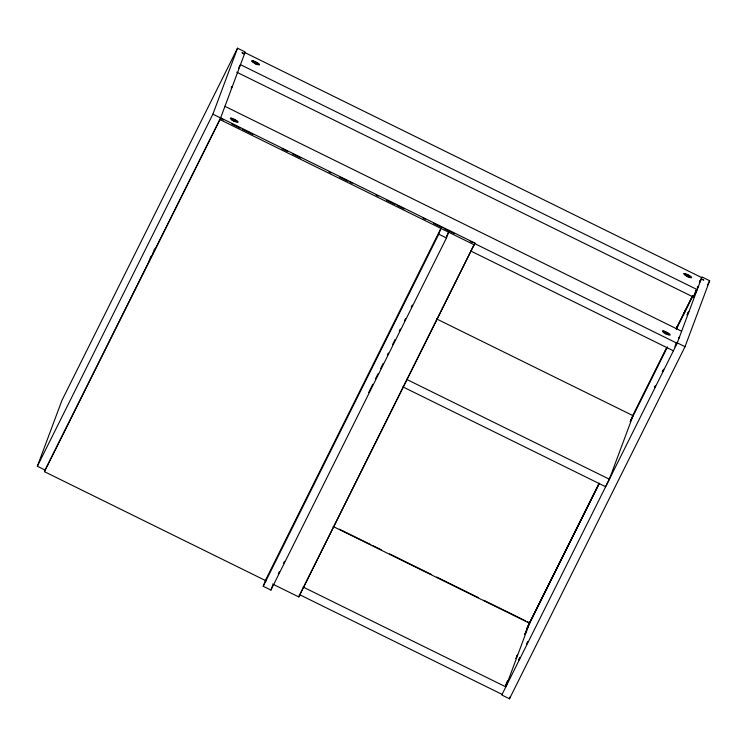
<?xml version="1.0" encoding="UTF-8"?>
<svg xmlns="http://www.w3.org/2000/svg" width="747" height="747" viewBox="0 0 747 747"><rect width="100%" height="100%" fill="white"/><g stroke="black" fill="none" stroke-linecap="round" stroke-linejoin="round"><path stroke-width="1.12" d="M527.812 627.275L527.727 627.48M237.518 48.21L212.895 114.17L220.598 117.961L45.044 470.05L37.35 466.259L61.973 400.299L237.518 48.21L245.212 52.001L219.991 119.585L44.447 471.674L266.287 580.933M44.447 471.674L45.091 469.938M148.868 261.767L150.875 256.38M152.603 254.269L154.62 248.882M263.215 586.274L265.372 580.484L440.917 228.395L438.76 234.175L263.215 586.274L270.909 590.065L446.454 237.966L448.611 232.186L446.538 236.351M270.909 590.065L272.711 585.237M272.571 584.023L298.725 596.909L474.924 243.083L220.636 117.849M298.725 596.909L474.924 243.083M530.351 621.149L505.822 686.885L303.058 587.021M509.482 698.79L685.027 346.701L677.333 342.91L501.788 694.999L509.482 698.79L510.294 696.634M402.838 386.853L605.602 486.717L609.347 479.21L633.054 415.677L436.565 318.904M674.886 346.785L676.007 343.779M236.687 72.151L693.431 297.101L696.045 290.079M685.027 346.701L709.65 280.741L701.956 276.95L677.127 343.293L474.364 243.429M526.205 630.589L526.551 629.917M506.139 685.195L506.513 684.411L506.046 685.475M518.707 659.984L519.968 657.435L518.717 659.993M526.691 643.979L527.952 641.43L527.429 642.56M527.008 629.011L527.531 627.872L526.962 629.105M231.906 86.801L231.962 86.559M526.318 631.271L526.56 630.72L525.449 632.84M507.661 681.264L507.895 680.713L507.53 681.367M697.437 288.099L697.857 287.128L697.324 288.118M506.242 685.046L506.018 685.522M697.595 287.754L697.866 287.128L697.502 287.782M527.606 627.76L527.055 628.881M527.671 627.639L527.037 628.918L527.494 627.891M524.964 633.858L525.01 633.764M697.726 286.428L697.381 287.278L697.866 286.325M696.269 290.266L695.859 291.181L696.316 290.181M678.78 338.092L679.21 337.121L678.621 338.214M676.296 343.835L675.839 344.871L677.081 342.406M231.71 87.222L231.225 88.23M526.131 631.682L525.636 632.7M507.465 681.675L506.709 683.225M526.084 631.775L525.58 632.812M692.31 296.428L691.591 297.988L692.646 295.971M676.941 342.686L676.511 343.377L676.847 342.733M654.886 386.787C653.298 390.205 656.697 383.052 655.1 386.488M676.296 328.54L692.6 295.7M676.745 327.877L677.66 325.888L676.352 328.437M692.516 296.008L691.61 297.932L692.432 296.4M687.782 313.32C685.055 319.128 690.732 307.26 687.959 313.18M677.118 342.359L676.437 343.723M684.588 311.901L683.636 313.936L685.279 310.537M684.663 311.975L685.457 310.201M516.569 656.949L517.578 654.783L516.466 656.912M506.924 682.805L507.428 681.768L506.849 682.73M676.474 328.409L677.66 325.888L676.427 328.512M506.793 682.833L507.306 681.806M526.887 629.03L527.503 627.872L527.074 628.666M525.505 632.737L526.019 631.71M37.35 466.259L212.895 114.17M238.564 68.397L240.431 64.653L697.166 289.603L693.431 297.101M278.267 573.855L279.303 571.772M283.458 563.443L284.495 561.361M368.635 392.605L372.79 384.266M375.386 379.065L377.982 373.855M380.578 368.644L383.174 363.434M387.329 355.105L388.365 353.023M392.52 344.684L395.116 339.474M399.272 331.145L400.317 329.063M404.472 320.724L405.509 318.642M411.223 307.185L412.26 305.103M527.55 626.78L599.113 483.206M632.354 416.537L666.632 347.785M699.351 282.151L700.397 280.069M526.756 628.806L598.945 484.009M630.104 421.513L666.987 347.551M676.334 328.801L692.6 296.167M699.706 281.927L701.265 278.799L703.823 280.06L701.134 279.145L699.575 282.273M527.662 627.069L599.337 483.318M630.72 420.374L667.37 346.86M676.203 329.147L692.824 295.812M707.577 284.906L709.65 280.741M526.98 628.881L527.41 628.04M527.27 642.896L526.747 643.905M231.299 87.838L231.775 86.904M696.428 290.144L695.84 291.237L696.381 290.247M516.14 657.808L515.729 658.583M506.457 683.729L506.055 684.504M506.41 683.832L506.027 684.569M524.721 634.511L525.122 633.736L524.683 634.577M251.86 60.89L253.392 60.946M230.431 118.287L231.972 118.343M683.963 273.71L685.503 273.757M662.542 331.108L664.074 331.154M255.091 63.579L256.1 64.065M687.193 276.399L688.211 276.876M233.671 120.986L234.679 121.462M665.773 333.797L666.782 334.282M244.923 52.617L701.657 277.567M244.521 53.849L241.953 52.589L244.39 54.195M224.884 106.307L681.619 331.257M221.429 118.857L223.521 119.894M231.887 124.011L240.245 128.129M242.336 129.156L252.785 134.301M282.049 148.718L287.278 151.286M292.507 153.863L300.864 157.981M329.082 171.885L331.173 172.912M339.54 177.03L347.897 181.148M349.988 182.175L352.08 183.202M376.115 195.042L378.206 196.078M386.572 200.196L394.93 204.314M397.021 205.341L404.342 208.945M423.147 218.208L425.239 219.235M433.605 223.353L441.963 227.471M444.054 228.507L454.503 233.652M470.18 241.374L472.272 242.402M219.991 119.585L474.27 244.82M438.76 234.175L446.454 237.966M470.619 250.936L673.383 350.801M406.583 379.355L609.347 479.21M339.483 529.203L370.839 544.647M372.93 545.674L381.287 549.792M389.654 553.91L431.458 574.499M436.687 577.076L478.491 597.665M483.72 600.243L525.524 620.832M527.615 621.859L529.707 622.886M333.087 526.458L529.576 623.231M299.314 594.528L502.077 694.383M231.99 118.988L233.55 120.51L236.528 121.5L234.969 119.978L231.99 118.988M253.41 61.59L254.97 63.112L257.958 64.102L256.389 62.58L253.41 61.59M664.092 331.808L665.652 333.33L668.64 334.32L667.071 332.798L664.092 331.808M685.513 274.41L687.081 275.932L690.06 276.922L688.501 275.391L685.513 274.41M662.374 371.819L663.597 369.354L662.374 371.819M685.625 309.94L683.617 313.992L685.597 309.94M676.773 343.022L676.465 343.639L676.754 343.069M663.943 332.723A4.305 0.924 26.5 0 0 670.19 335.02A4.305 0.924 26.5 0 0 664.961 331.444A4.305 0.924 26.5 0 0 663.943 332.723M231.831 119.903A4.305 0.924 26.5 0 0 238.088 122.2A4.305 0.924 26.5 0 0 232.859 118.633A4.305 0.924 26.5 0 0 231.831 119.903M685.363 275.326A4.305 0.924 26.5 0 0 691.61 277.623A4.305 0.924 26.5 0 0 686.39 274.046A4.305 0.924 26.5 0 0 685.363 275.326M253.261 62.505A4.305 0.924 26.5 0 0 259.508 64.802A4.305 0.924 26.5 0 0 254.279 61.226A4.305 0.924 26.5 0 0 253.261 62.505"/></g></svg>
